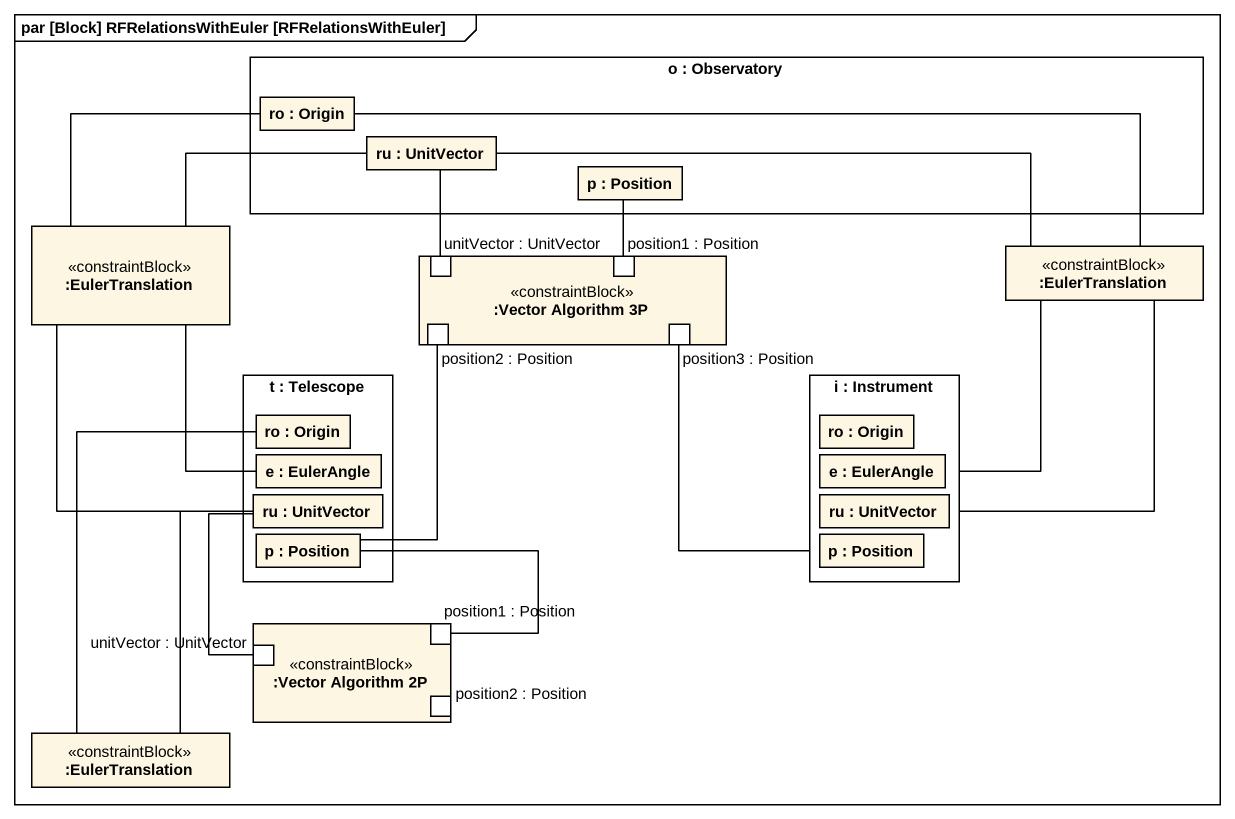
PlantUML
@startuml
mainframe par [Block] RFRelationsWithEuler [RFRelationsWithEuler]
rectangle "o : Observatory" as o_ {
  rectangle "ro : Origin" as ro
  rectangle "ru : UnitVector" as ru
  rectangle "p : Position" as p
}
rectangle ":EulerTranslation" as EulerTranslation <<constraintBlock>>
rectangle ":Vector Algorithm 3P" as Vector_Algorithm_3P <<constraintBlock>> {
  port "unitVector : UnitVector" as unitVector_UnitVector
  port "position1 : Position" as position1_Position
  port "position2 : Position" as position2_Position
  port "position3 : Position" as position3_Position
}
rectangle ":EulerTranslation" as EulerTranslation_2 <<constraintBlock>>
rectangle "t : Telescope" as t {
  rectangle "e : EulerAngle" as e
  rectangle "ro : Origin" as ro_2
  rectangle "ru : UnitVector" as ru_2
  rectangle "p : Position" as p_2
}
rectangle "i : Instrument" as i {
  rectangle "e : EulerAngle" as e_2
  rectangle "ro : Origin" as ro_3
  rectangle "ru : UnitVector" as ru_3
  rectangle "p : Position" as p_3
}
rectangle ":Vector Algorithm 2P" as Vector_Algorithm_2P <<constraintBlock>> {
  port "unitVector : UnitVector" as unitVector_UnitVector_2
  port "position1 : Position" as position1_Position_2
  port "position2 : Position" as position2_Position_2
}
rectangle ":EulerTranslation" as EulerTranslation_3 <<constraintBlock>>
ro -- EulerTranslation
ro -right- EulerTranslation_2
ru -left- EulerTranslation
ru -- unitVector_UnitVector
ru -right- EulerTranslation_2
p -- position1_Position
i -up- EulerTranslation_2
i -up- EulerTranslation_2
i -up- position3_Position
e -up- EulerTranslation
ro_2 -- EulerTranslation_3
ru_2 -up- EulerTranslation
ru_2 -- unitVector_UnitVector_2
ru_2 -- EulerTranslation_3
p_2 -up- position2_Position
p_2 -- position1_Position_2
@enduml
